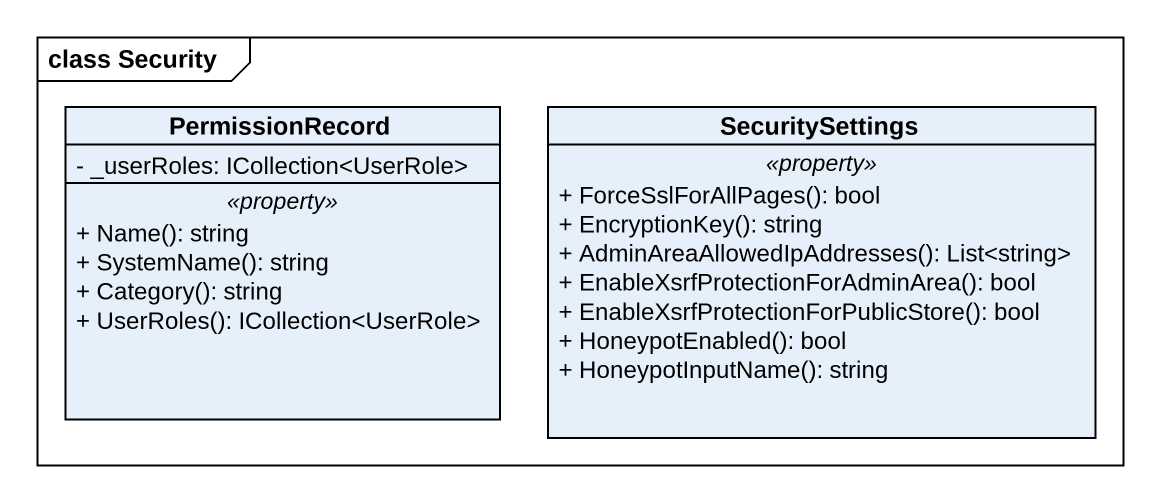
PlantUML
@startuml
mainframe class Security
hide circle
hide empty members
skinparam classAttributeIconSize 0
class PermissionRecord {
  - _userRoles: ICollection<UserRole>
  .. <<property>> ..
  + Name(): string
  + SystemName(): string
  + Category(): string
  + UserRoles(): ICollection<UserRole>
}
class SecuritySettings {
  .. <<property>> ..
  + ForceSslForAllPages(): bool
  + EncryptionKey(): string
  + AdminAreaAllowedIpAddresses(): List<string>
  + EnableXsrfProtectionForAdminArea(): bool
  + EnableXsrfProtectionForPublicStore(): bool
  + HoneypotEnabled(): bool
  + HoneypotInputName(): string
}
@enduml
